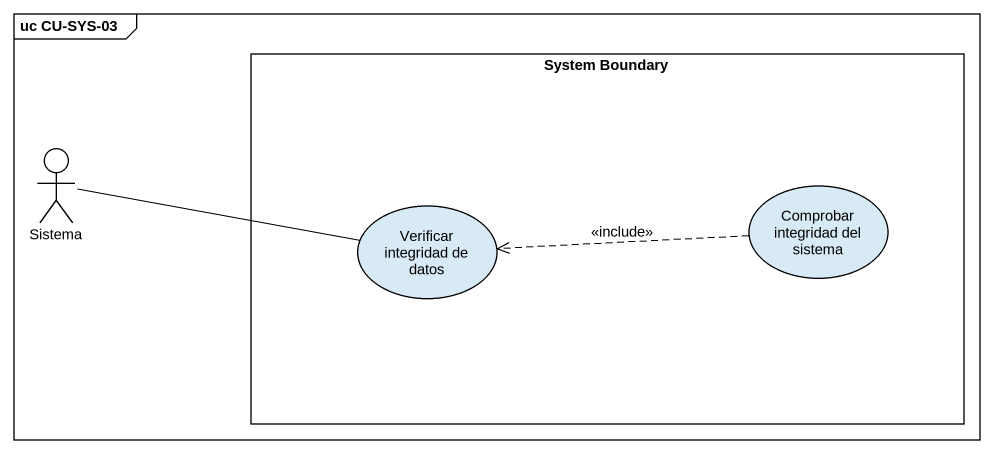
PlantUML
@startuml
mainframe uc CU-SYS-03
rectangle "System Boundary" as System_Boundary {
  usecase "Verificar integridad de datos" as Verificar_integridad_de
  usecase "Comprobar integridad del sistema" as Comprobar_integridad_del
}
actor Sistema
Sistema -right- Verificar_integridad_de
Comprobar_integridad_del .left.> Verificar_integridad_de : <<include>>
@enduml
